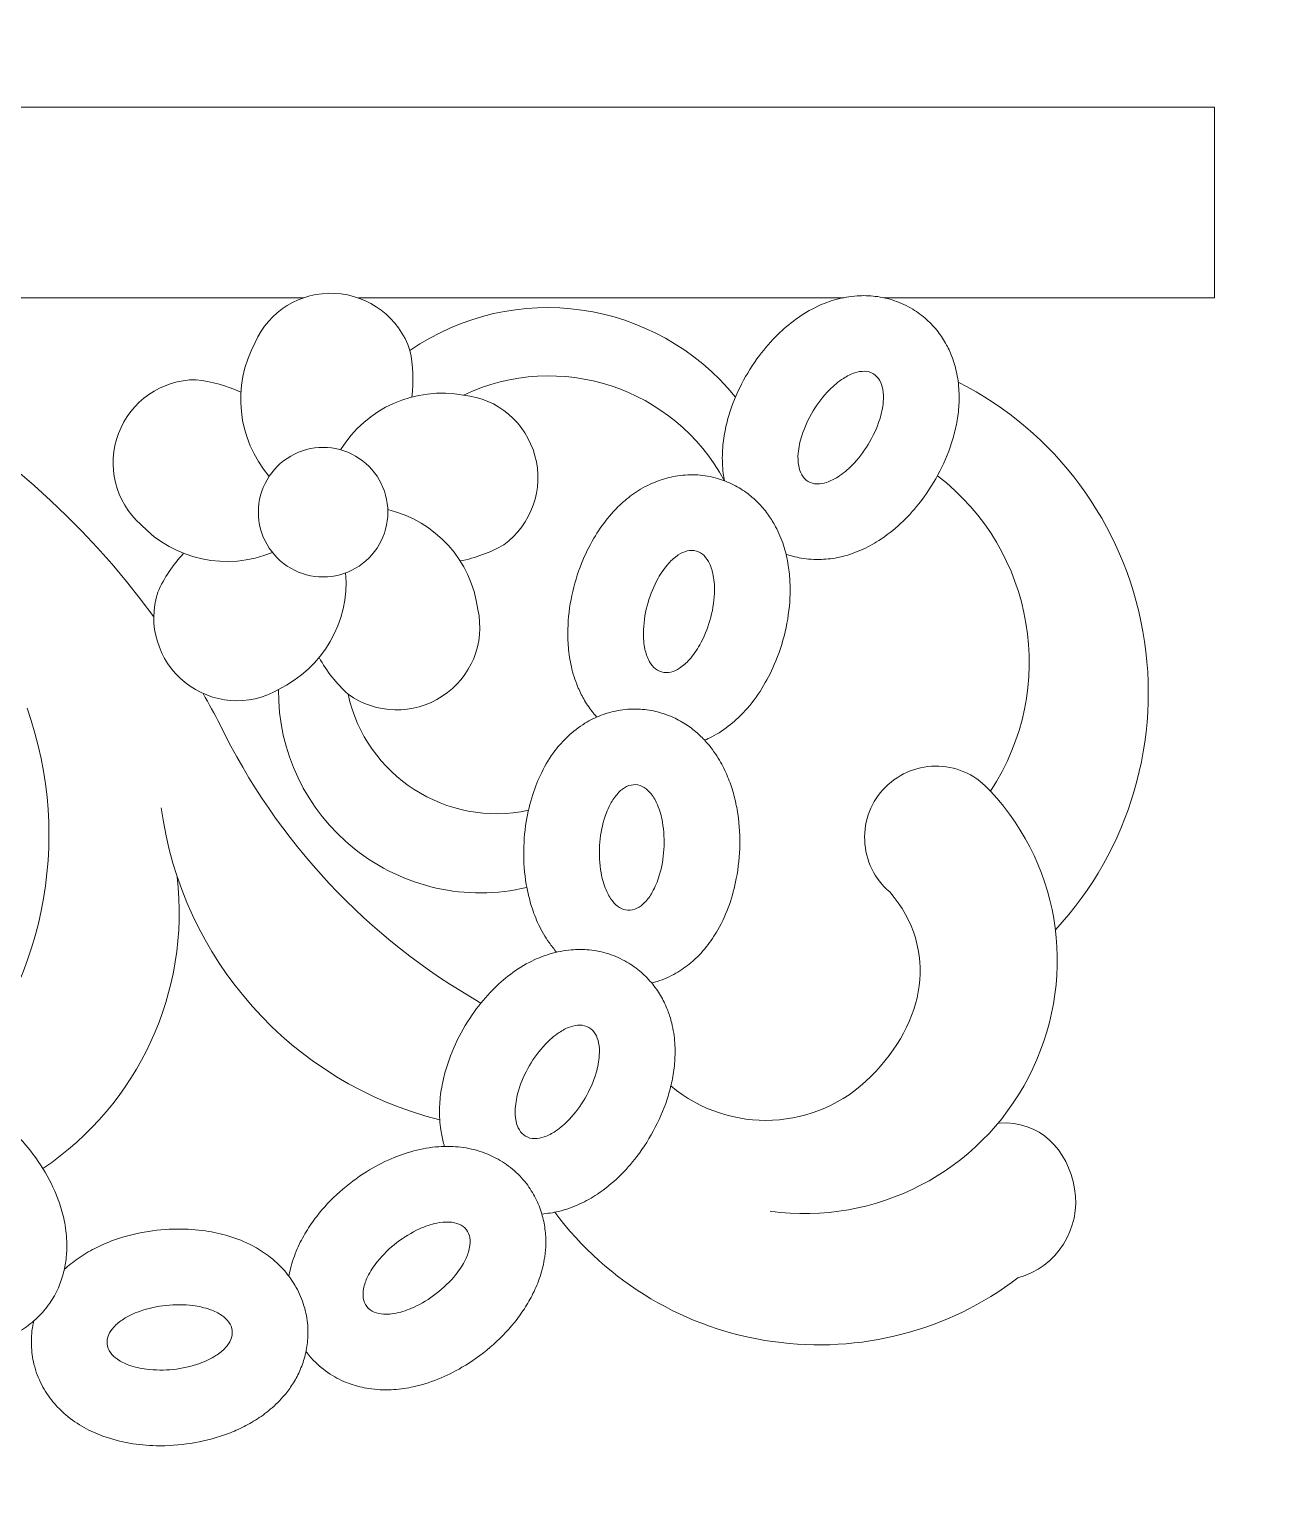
# Model space of a CAD drawing. Header units: millimetres. Extents: x 5151 to 5396, y 1629 to 1892.
# Drawn here: x 5331.88 to 5354.85, y 1837.13 to 1864.47 of the extents above; entities that cross this region are included whole.
import ezdxf

# ---------------------------------------------------------------- set-up
doc = ezdxf.new("R2010")
doc.units = ezdxf.units.MM
doc.header["$MEASUREMENT"] = 0
doc.layers.add('SITARA ALL', color=18, linetype='Continuous', true_color=0x000000)

msp = doc.modelspace()

# ---------------------------------------------------------------- linework, layer by layer
at = {"layer": 'SITARA ALL', "lineweight": 9}
for points, knots in [([(5151.918, 1891.909), (5151.918, 1891.909), (5395.918, 1891.909), (5395.918, 1891.909), (5395.918, 1891.909), (5395.918, 1769.909), (5395.918, 1769.909), (5395.918, 1769.909), (5151.918, 1769.909), (5151.918, 1769.909), (5151.918, 1769.909), (5151.918, 1891.909), (5151.918, 1891.909)], [0, 0, 0, 0, 0.25, 0.25, 0.25, 0.5, 0.5, 0.5, 0.75, 0.75, 0.75, 1, 1, 1, 1]), ([(5334.193, 1853.545), (5331.572, 1857.15), (5327.494, 1859.416), (5323.048, 1859.736), (5318.601, 1860.056), (5314.259, 1858.417), (5311.149, 1855.224)], [0, 0, 0, 0, 0.333333, 0.333333, 0.333333, 1, 1, 1, 1]), ([(5338.957, 1858.5), (5338.757, 1859.109), (5338.202, 1859.531), (5337.561, 1859.561), (5336.921, 1859.591), (5336.334, 1859.234), (5336.079, 1858.646)], [0, 0, 0, 0, 0.333333, 0.333333, 0.333333, 1, 1, 1, 1]), ([(5344.806, 1856.076), (5344.797, 1856.122), (5344.789, 1856.167), (5344.783, 1856.213), (5344.767, 1856.342), (5344.762, 1856.472), (5344.767, 1856.601), (5344.773, 1856.721), (5344.786, 1856.84), (5344.807, 1856.958), (5344.828, 1857.072), (5344.854, 1857.183), (5344.888, 1857.293), (5344.948, 1857.494), (5345.027, 1857.689), (5345.123, 1857.875), (5345.218, 1858.061), (5345.329, 1858.238), (5345.454, 1858.404), (5345.558, 1858.543), (5345.672, 1858.673), (5345.796, 1858.795), (5345.901, 1858.898), (5346.014, 1858.994), (5346.133, 1859.08), (5346.261, 1859.173), (5346.397, 1859.254), (5346.539, 1859.321), (5346.647, 1859.372), (5346.76, 1859.414), (5346.875, 1859.446), (5347.004, 1859.482), (5347.136, 1859.505), (5347.27, 1859.515), (5347.383, 1859.522), (5347.496, 1859.519), (5347.609, 1859.506), (5347.731, 1859.492), (5347.851, 1859.464), (5347.968, 1859.425), (5348.086, 1859.384), (5348.199, 1859.331), (5348.306, 1859.266)], [0, 0, 0, 0, 0.066667, 0.066667, 0.066667, 0.133333, 0.133333, 0.133333, 0.2, 0.2, 0.2, 0.266667, 0.266667, 0.266667, 0.333333, 0.333333, 0.333333, 0.4, 0.4, 0.4, 0.466667, 0.466667, 0.466667, 0.533333, 0.533333, 0.533333, 0.6, 0.6, 0.6, 0.666667, 0.666667, 0.666667, 0.733333, 0.733333, 0.733333, 0.8, 0.8, 0.8, 0.866667, 0.866667, 0.866667, 1, 1, 1, 1]), ([(5348.306, 1859.266), (5348.398, 1859.21), (5348.484, 1859.146), (5348.564, 1859.074), (5348.641, 1859.004), (5348.712, 1858.928), (5348.775, 1858.846), (5348.835, 1858.768), (5348.888, 1858.687), (5348.934, 1858.601), (5348.977, 1858.522), (5349.013, 1858.439), (5349.044, 1858.355), (5349.073, 1858.277), (5349.096, 1858.197), (5349.114, 1858.116), (5349.142, 1857.994), (5349.159, 1857.869), (5349.165, 1857.744), (5349.17, 1857.63), (5349.168, 1857.515), (5349.157, 1857.401), (5349.147, 1857.294), (5349.131, 1857.187), (5349.108, 1857.081), (5349.086, 1856.979), (5349.059, 1856.878), (5349.027, 1856.779), (5348.961, 1856.573), (5348.875, 1856.374), (5348.772, 1856.184), (5348.67, 1855.995), (5348.551, 1855.816), (5348.417, 1855.647), (5348.314, 1855.517), (5348.201, 1855.395), (5348.08, 1855.282), (5347.954, 1855.164), (5347.818, 1855.057), (5347.672, 1854.964), (5347.567, 1854.896), (5347.456, 1854.837), (5347.341, 1854.786), (5347.213, 1854.73), (5347.08, 1854.687), (5346.944, 1854.657), (5346.833, 1854.632), (5346.719, 1854.618), (5346.606, 1854.614), (5346.479, 1854.609), (5346.352, 1854.617), (5346.228, 1854.639), (5346.133, 1854.656), (5346.04, 1854.68), (5345.949, 1854.712)], [0, 0, 0, 0, 0.052632, 0.052632, 0.052632, 0.105263, 0.105263, 0.105263, 0.157895, 0.157895, 0.157895, 0.210526, 0.210526, 0.210526, 0.263158, 0.263158, 0.263158, 0.315789, 0.315789, 0.315789, 0.368421, 0.368421, 0.368421, 0.421053, 0.421053, 0.421053, 0.473684, 0.473684, 0.473684, 0.526316, 0.526316, 0.526316, 0.578947, 0.578947, 0.578947, 0.631579, 0.631579, 0.631579, 0.684211, 0.684211, 0.684211, 0.736842, 0.736842, 0.736842, 0.789474, 0.789474, 0.789474, 0.842105, 0.842105, 0.842105, 0.894737, 0.894737, 0.894737, 1, 1, 1, 1]), ([(5334.98, 1857.956), (5334.339, 1857.954), (5333.766, 1857.557), (5333.54, 1856.957), (5333.315, 1856.357), (5333.473, 1855.689), (5333.953, 1855.264)], [0, 0, 0, 0, 0.333333, 0.333333, 0.333333, 1, 1, 1, 1]), ([(5347.575, 1858.065), (5347.524, 1858.095), (5347.467, 1858.111), (5347.408, 1858.112), (5347.348, 1858.113), (5347.288, 1858.104), (5347.231, 1858.085), (5347.156, 1858.06), (5347.084, 1858.025), (5347.017, 1857.981), (5346.922, 1857.919), (5346.835, 1857.847), (5346.756, 1857.766), (5346.641, 1857.648), (5346.54, 1857.518), (5346.455, 1857.377), (5346.366, 1857.231), (5346.294, 1857.075), (5346.242, 1856.912), (5346.208, 1856.807), (5346.185, 1856.698), (5346.175, 1856.587), (5346.168, 1856.509), (5346.171, 1856.43), (5346.185, 1856.353), (5346.195, 1856.294), (5346.215, 1856.237), (5346.244, 1856.185), (5346.272, 1856.137), (5346.311, 1856.096), (5346.358, 1856.066), (5346.409, 1856.036), (5346.466, 1856.02), (5346.525, 1856.019), (5346.585, 1856.018), (5346.645, 1856.027), (5346.702, 1856.046), (5346.777, 1856.072), (5346.849, 1856.106), (5346.916, 1856.15), (5347.011, 1856.212), (5347.098, 1856.284), (5347.177, 1856.365), (5347.292, 1856.483), (5347.393, 1856.613), (5347.478, 1856.754), (5347.567, 1856.9), (5347.639, 1857.056), (5347.691, 1857.219), (5347.725, 1857.324), (5347.748, 1857.433), (5347.758, 1857.544), (5347.765, 1857.622), (5347.762, 1857.701), (5347.748, 1857.778), (5347.738, 1857.837), (5347.718, 1857.894), (5347.689, 1857.946), (5347.661, 1857.994), (5347.622, 1858.035), (5347.575, 1858.065)], [0, 0, 0, 0, 0.05, 0.05, 0.05, 0.1, 0.1, 0.1, 0.15, 0.15, 0.15, 0.2, 0.2, 0.2, 0.25, 0.25, 0.25, 0.3, 0.3, 0.3, 0.35, 0.35, 0.35, 0.4, 0.4, 0.4, 0.45, 0.45, 0.45, 0.5, 0.5, 0.5, 0.55, 0.55, 0.55, 0.6, 0.6, 0.6, 0.65, 0.65, 0.65, 0.7, 0.7, 0.7, 0.75, 0.75, 0.75, 0.8, 0.8, 0.8, 0.85, 0.85, 0.85, 0.9, 0.9, 0.9, 0.95, 0.95, 0.95, 1, 1, 1, 1]), ([(5340.703, 1854.887), (5341.221, 1855.265), (5341.45, 1855.924), (5341.281, 1856.542), (5341.111, 1857.16), (5340.59, 1857.607), (5339.952, 1857.668)], [0, 0, 0, 0, 0.333333, 0.333333, 0.333333, 1, 1, 1, 1]), ([(5350.957, 1847.726), (5352.339, 1849.219), (5352.941, 1851.273), (5352.584, 1853.276), (5352.226, 1855.278), (5350.963, 1856.991), (5349.15, 1857.913)], [0, 0, 0, 0, 0.333333, 0.333333, 0.333333, 1, 1, 1, 1]), ([(5338.547, 1855.492), (5338.547, 1855.922), (5338.318, 1856.32), (5337.945, 1856.535), (5337.573, 1856.75), (5337.114, 1856.75), (5336.741, 1856.535), (5336.368, 1856.32), (5336.139, 1855.922), (5336.139, 1855.492), (5336.139, 1855.062), (5336.368, 1854.664), (5336.741, 1854.449), (5337.114, 1854.234), (5337.573, 1854.234), (5337.945, 1854.449), (5338.318, 1854.664), (5338.547, 1855.062), (5338.547, 1855.492)], [0, 0, 0, 0, 0.166667, 0.166667, 0.166667, 0.333333, 0.333333, 0.333333, 0.5, 0.5, 0.5, 0.666667, 0.666667, 0.666667, 0.833333, 0.833333, 0.833333, 1, 1, 1, 1]), ([(5342.43, 1851.683), (5342.4, 1851.717), (5342.37, 1851.752), (5342.342, 1851.788), (5342.285, 1851.861), (5342.234, 1851.939), (5342.188, 1852.02), (5342.146, 1852.095), (5342.108, 1852.172), (5342.075, 1852.251), (5342.026, 1852.371), (5341.987, 1852.494), (5341.958, 1852.621), (5341.932, 1852.738), (5341.913, 1852.857), (5341.903, 1852.976), (5341.893, 1853.091), (5341.89, 1853.206), (5341.893, 1853.32), (5341.899, 1853.53), (5341.924, 1853.739), (5341.968, 1853.944), (5342.011, 1854.148), (5342.071, 1854.347), (5342.148, 1854.541), (5342.212, 1854.702), (5342.288, 1854.858), (5342.376, 1855.007), (5342.45, 1855.135), (5342.534, 1855.256), (5342.627, 1855.371), (5342.725, 1855.494), (5342.836, 1855.608), (5342.956, 1855.71), (5343.047, 1855.787), (5343.144, 1855.857), (5343.246, 1855.918), (5343.361, 1855.987), (5343.483, 1856.044), (5343.61, 1856.088), (5343.717, 1856.125), (5343.827, 1856.152), (5343.939, 1856.169), (5344.061, 1856.187), (5344.184, 1856.192), (5344.307, 1856.184), (5344.431, 1856.176), (5344.555, 1856.155), (5344.674, 1856.12)], [0, 0, 0, 0, 0.058824, 0.058824, 0.058824, 0.117647, 0.117647, 0.117647, 0.176471, 0.176471, 0.176471, 0.235294, 0.235294, 0.235294, 0.294118, 0.294118, 0.294118, 0.352941, 0.352941, 0.352941, 0.411765, 0.411765, 0.411765, 0.470588, 0.470588, 0.470588, 0.529412, 0.529412, 0.529412, 0.588235, 0.588235, 0.588235, 0.647059, 0.647059, 0.647059, 0.705882, 0.705882, 0.705882, 0.764706, 0.764706, 0.764706, 0.823529, 0.823529, 0.823529, 0.882353, 0.882353, 0.882353, 1, 1, 1, 1]), ([(5344.674, 1856.12), (5344.778, 1856.09), (5344.878, 1856.051), (5344.974, 1856.002), (5345.067, 1855.955), (5345.155, 1855.9), (5345.238, 1855.837), (5345.315, 1855.778), (5345.388, 1855.713), (5345.455, 1855.642), (5345.517, 1855.577), (5345.574, 1855.508), (5345.626, 1855.434), (5345.674, 1855.366), (5345.717, 1855.295), (5345.756, 1855.222), (5345.815, 1855.111), (5345.864, 1854.996), (5345.902, 1854.876), (5345.938, 1854.767), (5345.965, 1854.656), (5345.985, 1854.543), (5346.003, 1854.437), (5346.015, 1854.329), (5346.021, 1854.221), (5346.027, 1854.117), (5346.027, 1854.013), (5346.023, 1853.908), (5346.012, 1853.693), (5345.982, 1853.478), (5345.932, 1853.268), (5345.883, 1853.059), (5345.816, 1852.854), (5345.731, 1852.657), (5345.665, 1852.504), (5345.588, 1852.357), (5345.501, 1852.215), (5345.41, 1852.068), (5345.306, 1851.93), (5345.191, 1851.802), (5345.106, 1851.709), (5345.015, 1851.623), (5344.917, 1851.544), (5344.809, 1851.456), (5344.692, 1851.379), (5344.568, 1851.315), (5344.525, 1851.292), (5344.481, 1851.271), (5344.436, 1851.252)], [0, 0, 0, 0, 0.058824, 0.058824, 0.058824, 0.117647, 0.117647, 0.117647, 0.176471, 0.176471, 0.176471, 0.235294, 0.235294, 0.235294, 0.294118, 0.294118, 0.294118, 0.352941, 0.352941, 0.352941, 0.411765, 0.411765, 0.411765, 0.470588, 0.470588, 0.470588, 0.529412, 0.529412, 0.529412, 0.588235, 0.588235, 0.588235, 0.647059, 0.647059, 0.647059, 0.705882, 0.705882, 0.705882, 0.764706, 0.764706, 0.764706, 0.823529, 0.823529, 0.823529, 0.882353, 0.882353, 0.882353, 1, 1, 1, 1]), ([(5344.284, 1854.769), (5344.227, 1854.785), (5344.168, 1854.785), (5344.111, 1854.771), (5344.053, 1854.756), (5343.997, 1854.732), (5343.947, 1854.698), (5343.881, 1854.654), (5343.82, 1854.602), (5343.768, 1854.542), (5343.692, 1854.458), (5343.627, 1854.365), (5343.572, 1854.266), (5343.492, 1854.122), (5343.429, 1853.97), (5343.384, 1853.812), (5343.336, 1853.648), (5343.307, 1853.478), (5343.299, 1853.307), (5343.294, 1853.197), (5343.301, 1853.086), (5343.321, 1852.976), (5343.334, 1852.899), (5343.358, 1852.824), (5343.391, 1852.752), (5343.416, 1852.698), (5343.45, 1852.649), (5343.492, 1852.607), (5343.532, 1852.567), (5343.58, 1852.538), (5343.634, 1852.521), (5343.69, 1852.506), (5343.75, 1852.505), (5343.807, 1852.52), (5343.865, 1852.534), (5343.92, 1852.559), (5343.97, 1852.592), (5344.037, 1852.636), (5344.097, 1852.689), (5344.15, 1852.748), (5344.225, 1852.833), (5344.291, 1852.925), (5344.345, 1853.024), (5344.425, 1853.168), (5344.489, 1853.321), (5344.534, 1853.479), (5344.582, 1853.643), (5344.61, 1853.812), (5344.618, 1853.983), (5344.623, 1854.094), (5344.616, 1854.205), (5344.597, 1854.314), (5344.583, 1854.392), (5344.56, 1854.467), (5344.526, 1854.538), (5344.501, 1854.592), (5344.467, 1854.642), (5344.425, 1854.684), (5344.386, 1854.724), (5344.337, 1854.753), (5344.284, 1854.769)], [0, 0, 0, 0, 0.05, 0.05, 0.05, 0.1, 0.1, 0.1, 0.15, 0.15, 0.15, 0.2, 0.2, 0.2, 0.25, 0.25, 0.25, 0.3, 0.3, 0.3, 0.35, 0.35, 0.35, 0.4, 0.4, 0.4, 0.45, 0.45, 0.45, 0.5, 0.5, 0.5, 0.55, 0.55, 0.55, 0.6, 0.6, 0.6, 0.65, 0.65, 0.65, 0.7, 0.7, 0.7, 0.75, 0.75, 0.75, 0.8, 0.8, 0.8, 0.85, 0.85, 0.85, 0.9, 0.9, 0.9, 0.95, 0.95, 0.95, 1, 1, 1, 1]), ([(5334.269, 1854.006), (5334.073, 1853.396), (5334.274, 1852.728), (5334.775, 1852.328), (5335.275, 1851.928), (5335.96, 1851.872), (5336.512, 1852.197)], [0, 0, 0, 0, 0.333333, 0.333333, 0.333333, 1, 1, 1, 1]), ([(5337.806, 1852.109), (5338.326, 1851.734), (5339.023, 1851.719), (5339.558, 1852.071), (5340.094, 1852.424), (5340.359, 1853.057), (5340.22, 1853.683)], [0, 0, 0, 0, 0.333333, 0.333333, 0.333333, 1, 1, 1, 1]), ([(5336.512, 1852.197), (5336.503, 1851.043), (5337.025, 1849.949), (5337.928, 1849.23), (5338.832, 1848.512), (5340.008, 1848.247), (5341.13, 1848.516)], [0, 0, 0, 0, 0.333333, 0.333333, 0.333333, 1, 1, 1, 1]), ([(5341.684, 1847.311), (5341.635, 1847.368), (5341.588, 1847.427), (5341.545, 1847.488), (5341.471, 1847.595), (5341.406, 1847.707), (5341.35, 1847.824), (5341.299, 1847.933), (5341.255, 1848.045), (5341.219, 1848.159), (5341.185, 1848.269), (5341.157, 1848.38), (5341.135, 1848.493), (5341.095, 1848.699), (5341.074, 1848.908), (5341.073, 1849.118), (5341.071, 1849.326), (5341.086, 1849.534), (5341.12, 1849.74), (5341.147, 1849.911), (5341.188, 1850.079), (5341.241, 1850.244), (5341.286, 1850.385), (5341.341, 1850.522), (5341.407, 1850.654), (5341.476, 1850.796), (5341.559, 1850.93), (5341.654, 1851.056), (5341.726, 1851.151), (5341.806, 1851.24), (5341.893, 1851.323), (5341.99, 1851.415), (5342.097, 1851.497), (5342.211, 1851.567), (5342.308, 1851.627), (5342.409, 1851.677), (5342.515, 1851.717), (5342.63, 1851.761), (5342.749, 1851.793), (5342.871, 1851.812), (5342.994, 1851.831), (5343.119, 1851.837), (5343.243, 1851.829)], [0, 0, 0, 0, 0.066667, 0.066667, 0.066667, 0.133333, 0.133333, 0.133333, 0.2, 0.2, 0.2, 0.266667, 0.266667, 0.266667, 0.333333, 0.333333, 0.333333, 0.4, 0.4, 0.4, 0.466667, 0.466667, 0.466667, 0.533333, 0.533333, 0.533333, 0.6, 0.6, 0.6, 0.666667, 0.666667, 0.666667, 0.733333, 0.733333, 0.733333, 0.8, 0.8, 0.8, 0.866667, 0.866667, 0.866667, 1, 1, 1, 1]), ([(5343.243, 1851.829), (5343.351, 1851.822), (5343.457, 1851.806), (5343.562, 1851.779), (5343.662, 1851.753), (5343.76, 1851.718), (5343.855, 1851.675), (5343.943, 1851.634), (5344.028, 1851.587), (5344.109, 1851.532), (5344.184, 1851.482), (5344.254, 1851.426), (5344.321, 1851.366), (5344.382, 1851.31), (5344.44, 1851.25), (5344.494, 1851.187), (5344.576, 1851.092), (5344.648, 1850.989), (5344.712, 1850.881), (5344.77, 1850.782), (5344.821, 1850.68), (5344.864, 1850.574), (5344.905, 1850.474), (5344.941, 1850.372), (5344.97, 1850.268), (5344.998, 1850.167), (5345.021, 1850.065), (5345.039, 1849.962), (5345.076, 1849.75), (5345.093, 1849.534), (5345.09, 1849.318), (5345.087, 1849.103), (5345.065, 1848.889), (5345.025, 1848.678), (5344.994, 1848.514), (5344.951, 1848.353), (5344.896, 1848.197), (5344.84, 1848.034), (5344.769, 1847.876), (5344.683, 1847.726), (5344.621, 1847.617), (5344.551, 1847.513), (5344.472, 1847.414), (5344.386, 1847.305), (5344.288, 1847.205), (5344.181, 1847.115), (5344.094, 1847.042), (5344.001, 1846.976), (5343.902, 1846.92), (5343.792, 1846.857), (5343.676, 1846.805), (5343.555, 1846.767), (5343.521, 1846.756), (5343.487, 1846.746), (5343.452, 1846.737)], [0, 0, 0, 0, 0.052632, 0.052632, 0.052632, 0.105263, 0.105263, 0.105263, 0.157895, 0.157895, 0.157895, 0.210526, 0.210526, 0.210526, 0.263158, 0.263158, 0.263158, 0.315789, 0.315789, 0.315789, 0.368421, 0.368421, 0.368421, 0.421053, 0.421053, 0.421053, 0.473684, 0.473684, 0.473684, 0.526316, 0.526316, 0.526316, 0.578947, 0.578947, 0.578947, 0.631579, 0.631579, 0.631579, 0.684211, 0.684211, 0.684211, 0.736842, 0.736842, 0.736842, 0.789474, 0.789474, 0.789474, 0.842105, 0.842105, 0.842105, 0.894737, 0.894737, 0.894737, 1, 1, 1, 1]), ([(5349.75, 1850.303), (5349.509, 1850.586), (5349.162, 1850.755), (5348.791, 1850.77), (5348.42, 1850.784), (5348.062, 1850.645), (5347.799, 1850.382), (5347.537, 1850.12), (5347.397, 1849.76), (5347.412, 1849.389), (5347.426, 1849.019), (5347.594, 1848.672), (5347.877, 1848.432)], [0, 0, 0, 0, 0.2, 0.2, 0.2, 0.4, 0.4, 0.4, 0.6, 0.6, 0.6, 1, 1, 1, 1]), ([(5343.155, 1850.426), (5343.096, 1850.429), (5343.038, 1850.416), (5342.986, 1850.39), (5342.932, 1850.363), (5342.883, 1850.327), (5342.841, 1850.283), (5342.786, 1850.226), (5342.739, 1850.162), (5342.7, 1850.092), (5342.645, 1849.994), (5342.601, 1849.889), (5342.569, 1849.781), (5342.522, 1849.623), (5342.493, 1849.46), (5342.484, 1849.296), (5342.472, 1849.125), (5342.481, 1848.954), (5342.511, 1848.785), (5342.53, 1848.676), (5342.561, 1848.569), (5342.603, 1848.467), (5342.633, 1848.394), (5342.673, 1848.326), (5342.721, 1848.263), (5342.757, 1848.216), (5342.801, 1848.175), (5342.851, 1848.143), (5342.898, 1848.113), (5342.952, 1848.095), (5343.008, 1848.091), (5343.066, 1848.088), (5343.124, 1848.1), (5343.177, 1848.126), (5343.231, 1848.153), (5343.279, 1848.189), (5343.321, 1848.233), (5343.376, 1848.29), (5343.424, 1848.354), (5343.462, 1848.424), (5343.517, 1848.523), (5343.561, 1848.627), (5343.593, 1848.736), (5343.64, 1848.894), (5343.669, 1849.056), (5343.679, 1849.22), (5343.69, 1849.391), (5343.681, 1849.562), (5343.652, 1849.731), (5343.633, 1849.84), (5343.602, 1849.947), (5343.559, 1850.049), (5343.529, 1850.122), (5343.49, 1850.19), (5343.442, 1850.253), (5343.406, 1850.3), (5343.362, 1850.341), (5343.311, 1850.373), (5343.264, 1850.404), (5343.211, 1850.422), (5343.155, 1850.426)], [0, 0, 0, 0, 0.05, 0.05, 0.05, 0.1, 0.1, 0.1, 0.15, 0.15, 0.15, 0.2, 0.2, 0.2, 0.25, 0.25, 0.25, 0.3, 0.3, 0.3, 0.35, 0.35, 0.35, 0.4, 0.4, 0.4, 0.45, 0.45, 0.45, 0.5, 0.5, 0.5, 0.55, 0.55, 0.55, 0.6, 0.6, 0.6, 0.65, 0.65, 0.65, 0.7, 0.7, 0.7, 0.75, 0.75, 0.75, 0.8, 0.8, 0.8, 0.85, 0.85, 0.85, 0.9, 0.9, 0.9, 0.95, 0.95, 0.95, 1, 1, 1, 1]), ([(5345.657, 1842.494), (5347.623, 1842.224), (5349.545, 1843.22), (5350.457, 1844.982), (5351.369, 1846.744), (5351.105, 1848.855), (5349.75, 1850.303)], [0, 0, 0, 0, 0.333333, 0.333333, 0.333333, 1, 1, 1, 1]), ([(5343.809, 1844.824), (5344.904, 1843.907), (5346.519, 1843.982), (5347.525, 1844.996), (5348.531, 1846.01), (5348.803, 1847.344), (5347.877, 1848.432)], [0, 0, 0, 0, 0.333333, 0.333333, 0.333333, 1, 1, 1, 1]), ([(5339.6, 1843.699), (5339.594, 1843.717), (5339.589, 1843.735), (5339.584, 1843.754), (5339.561, 1843.836), (5339.543, 1843.92), (5339.531, 1844.005), (5339.512, 1844.133), (5339.504, 1844.263), (5339.507, 1844.392), (5339.51, 1844.512), (5339.521, 1844.632), (5339.54, 1844.75), (5339.558, 1844.864), (5339.583, 1844.976), (5339.614, 1845.087), (5339.67, 1845.289), (5339.745, 1845.485), (5339.838, 1845.673), (5339.929, 1845.86), (5340.036, 1846.039), (5340.158, 1846.208), (5340.259, 1846.349), (5340.371, 1846.481), (5340.492, 1846.605), (5340.595, 1846.711), (5340.706, 1846.809), (5340.824, 1846.898), (5340.95, 1846.993), (5341.084, 1847.076), (5341.225, 1847.146), (5341.333, 1847.199), (5341.444, 1847.243), (5341.558, 1847.277), (5341.687, 1847.316), (5341.819, 1847.342), (5341.953, 1847.354), (5342.065, 1847.364), (5342.178, 1847.363), (5342.291, 1847.352), (5342.413, 1847.34), (5342.534, 1847.315), (5342.652, 1847.277), (5342.77, 1847.239), (5342.885, 1847.189), (5342.992, 1847.126)], [0, 0, 0, 0, 0.0625, 0.0625, 0.0625, 0.125, 0.125, 0.125, 0.1875, 0.1875, 0.1875, 0.25, 0.25, 0.25, 0.3125, 0.3125, 0.3125, 0.375, 0.375, 0.375, 0.4375, 0.4375, 0.4375, 0.5, 0.5, 0.5, 0.5625, 0.5625, 0.5625, 0.625, 0.625, 0.625, 0.6875, 0.6875, 0.6875, 0.75, 0.75, 0.75, 0.8125, 0.8125, 0.8125, 0.875, 0.875, 0.875, 1, 1, 1, 1]), ([(5342.992, 1847.126), (5343.086, 1847.072), (5343.173, 1847.009), (5343.255, 1846.938), (5343.333, 1846.87), (5343.405, 1846.795), (5343.47, 1846.714), (5343.531, 1846.638), (5343.586, 1846.558), (5343.634, 1846.473), (5343.678, 1846.394), (5343.716, 1846.313), (5343.749, 1846.229), (5343.779, 1846.152), (5343.804, 1846.072), (5343.824, 1845.992), (5343.854, 1845.87), (5343.873, 1845.746), (5343.881, 1845.621), (5343.889, 1845.506), (5343.889, 1845.392), (5343.88, 1845.278), (5343.872, 1845.17), (5343.858, 1845.063), (5343.837, 1844.957), (5343.818, 1844.854), (5343.793, 1844.753), (5343.762, 1844.653), (5343.7, 1844.446), (5343.619, 1844.245), (5343.519, 1844.054), (5343.421, 1843.863), (5343.305, 1843.681), (5343.175, 1843.51), (5343.074, 1843.378), (5342.964, 1843.253), (5342.844, 1843.137), (5342.721, 1843.017), (5342.587, 1842.908), (5342.443, 1842.812), (5342.339, 1842.742), (5342.229, 1842.681), (5342.115, 1842.628), (5341.989, 1842.569), (5341.857, 1842.523), (5341.721, 1842.491), (5341.619, 1842.466), (5341.514, 1842.45), (5341.409, 1842.442)], [0, 0, 0, 0, 0.058824, 0.058824, 0.058824, 0.117647, 0.117647, 0.117647, 0.176471, 0.176471, 0.176471, 0.235294, 0.235294, 0.235294, 0.294118, 0.294118, 0.294118, 0.352941, 0.352941, 0.352941, 0.411765, 0.411765, 0.411765, 0.470588, 0.470588, 0.470588, 0.529412, 0.529412, 0.529412, 0.588235, 0.588235, 0.588235, 0.647059, 0.647059, 0.647059, 0.705882, 0.705882, 0.705882, 0.764706, 0.764706, 0.764706, 0.823529, 0.823529, 0.823529, 0.882353, 0.882353, 0.882353, 1, 1, 1, 1]), ([(5342.285, 1845.91), (5342.234, 1845.939), (5342.176, 1845.954), (5342.118, 1845.954), (5342.058, 1845.954), (5341.998, 1845.944), (5341.941, 1845.923), (5341.866, 1845.897), (5341.795, 1845.861), (5341.729, 1845.816), (5341.636, 1845.752), (5341.55, 1845.678), (5341.473, 1845.596), (5341.36, 1845.476), (5341.261, 1845.343), (5341.179, 1845.201), (5341.093, 1845.053), (5341.024, 1844.896), (5340.975, 1844.732), (5340.943, 1844.626), (5340.923, 1844.516), (5340.915, 1844.406), (5340.909, 1844.327), (5340.914, 1844.248), (5340.929, 1844.171), (5340.94, 1844.113), (5340.961, 1844.057), (5340.991, 1844.005), (5341.02, 1843.957), (5341.06, 1843.917), (5341.108, 1843.888), (5341.159, 1843.859), (5341.217, 1843.844), (5341.275, 1843.844), (5341.335, 1843.845), (5341.395, 1843.855), (5341.452, 1843.875), (5341.527, 1843.902), (5341.598, 1843.938), (5341.664, 1843.983), (5341.757, 1844.047), (5341.843, 1844.12), (5341.921, 1844.203), (5342.033, 1844.323), (5342.132, 1844.456), (5342.214, 1844.598), (5342.301, 1844.746), (5342.369, 1844.903), (5342.418, 1845.067), (5342.45, 1845.173), (5342.47, 1845.282), (5342.478, 1845.393), (5342.484, 1845.471), (5342.479, 1845.55), (5342.464, 1845.627), (5342.453, 1845.686), (5342.432, 1845.742), (5342.402, 1845.793), (5342.373, 1845.842), (5342.333, 1845.882), (5342.285, 1845.91)], [0, 0, 0, 0, 0.05, 0.05, 0.05, 0.1, 0.1, 0.1, 0.15, 0.15, 0.15, 0.2, 0.2, 0.2, 0.25, 0.25, 0.25, 0.3, 0.3, 0.3, 0.35, 0.35, 0.35, 0.4, 0.4, 0.4, 0.45, 0.45, 0.45, 0.5, 0.5, 0.5, 0.55, 0.55, 0.55, 0.6, 0.6, 0.6, 0.65, 0.65, 0.65, 0.7, 0.7, 0.7, 0.75, 0.75, 0.75, 0.8, 0.8, 0.8, 0.85, 0.85, 0.85, 0.9, 0.9, 0.9, 0.95, 0.95, 0.95, 1, 1, 1, 1]), ([(5328.595, 1844.35), (5328.533, 1844.294), (5328.476, 1844.234), (5328.423, 1844.17), (5328.357, 1844.09), (5328.298, 1844.004), (5328.247, 1843.913), (5328.199, 1843.828), (5328.159, 1843.74), (5328.125, 1843.648), (5328.095, 1843.564), (5328.07, 1843.477), (5328.052, 1843.389), (5328.035, 1843.308), (5328.024, 1843.225), (5328.017, 1843.143), (5328.008, 1843.018), (5328.009, 1842.892), (5328.021, 1842.767), (5328.033, 1842.653), (5328.052, 1842.54), (5328.079, 1842.429), (5328.105, 1842.324), (5328.136, 1842.221), (5328.174, 1842.119), (5328.21, 1842.022), (5328.252, 1841.926), (5328.298, 1841.832), (5328.394, 1841.638), (5328.507, 1841.454), (5328.637, 1841.281), (5328.765, 1841.109), (5328.909, 1840.948), (5329.066, 1840.801), (5329.187, 1840.687), (5329.316, 1840.583), (5329.453, 1840.488), (5329.594, 1840.39), (5329.745, 1840.305), (5329.902, 1840.233), (5330.017, 1840.182), (5330.135, 1840.139), (5330.256, 1840.106), (5330.391, 1840.069), (5330.528, 1840.045), (5330.668, 1840.035), (5330.781, 1840.027), (5330.895, 1840.029), (5331.008, 1840.042), (5331.134, 1840.055), (5331.258, 1840.082), (5331.379, 1840.122), (5331.51, 1840.165), (5331.635, 1840.224), (5331.752, 1840.297), (5331.853, 1840.36), (5331.946, 1840.433), (5332.032, 1840.515), (5332.116, 1840.596), (5332.192, 1840.685), (5332.259, 1840.781), (5332.321, 1840.872), (5332.375, 1840.969), (5332.42, 1841.07), (5332.461, 1841.163), (5332.494, 1841.26), (5332.519, 1841.358), (5332.542, 1841.448), (5332.558, 1841.54), (5332.568, 1841.633), (5332.577, 1841.718), (5332.58, 1841.804), (5332.579, 1841.889), (5332.576, 1842.019), (5332.563, 1842.148), (5332.538, 1842.275), (5332.516, 1842.393), (5332.485, 1842.509), (5332.447, 1842.623), (5332.41, 1842.732), (5332.368, 1842.839), (5332.319, 1842.943), (5332.23, 1843.133), (5332.123, 1843.314), (5332.001, 1843.484), (5331.88, 1843.654), (5331.745, 1843.813), (5331.597, 1843.959), (5331.474, 1844.081), (5331.342, 1844.194), (5331.202, 1844.296), (5331.083, 1844.383), (5330.957, 1844.461), (5330.827, 1844.53), (5330.687, 1844.603), (5330.541, 1844.663), (5330.39, 1844.709), (5330.39, 1844.709), (5330.366, 1844.716), (5330.366, 1844.716)], [0, 0, 0, 0, 0.029412, 0.029412, 0.029412, 0.058824, 0.058824, 0.058824, 0.088235, 0.088235, 0.088235, 0.117647, 0.117647, 0.117647, 0.147059, 0.147059, 0.147059, 0.176471, 0.176471, 0.176471, 0.205882, 0.205882, 0.205882, 0.235294, 0.235294, 0.235294, 0.264706, 0.264706, 0.264706, 0.294118, 0.294118, 0.294118, 0.323529, 0.323529, 0.323529, 0.352941, 0.352941, 0.352941, 0.382353, 0.382353, 0.382353, 0.411765, 0.411765, 0.411765, 0.441176, 0.441176, 0.441176, 0.470588, 0.470588, 0.470588, 0.5, 0.5, 0.5, 0.529412, 0.529412, 0.529412, 0.558824, 0.558824, 0.558824, 0.588235, 0.588235, 0.588235, 0.617647, 0.617647, 0.617647, 0.647059, 0.647059, 0.647059, 0.676471, 0.676471, 0.676471, 0.705882, 0.705882, 0.705882, 0.735294, 0.735294, 0.735294, 0.764706, 0.764706, 0.764706, 0.794118, 0.794118, 0.794118, 0.823529, 0.823529, 0.823529, 0.852941, 0.852941, 0.852941, 0.882353, 0.882353, 0.882353, 0.911765, 0.911765, 0.911765, 0.941176, 0.941176, 0.941176, 1, 1, 1, 1]), ([(5350.261, 1841.253), (5350.985, 1841.455), (5351.439, 1842.17), (5351.315, 1842.91), (5351.19, 1843.651), (5350.663, 1844.18), (5349.914, 1844.133)], [0, 0, 0, 0, 0.333333, 0.333333, 0.333333, 1, 1, 1, 1]), ([(5336.707, 1841.284), (5336.716, 1841.332), (5336.725, 1841.379), (5336.737, 1841.426), (5336.768, 1841.551), (5336.81, 1841.674), (5336.862, 1841.793), (5336.909, 1841.903), (5336.965, 1842.01), (5337.027, 1842.112), (5337.087, 1842.211), (5337.152, 1842.305), (5337.223, 1842.396), (5337.351, 1842.562), (5337.495, 1842.715), (5337.652, 1842.854), (5337.807, 1842.993), (5337.974, 1843.118), (5338.151, 1843.229), (5338.297, 1843.321), (5338.451, 1843.401), (5338.61, 1843.47), (5338.745, 1843.529), (5338.885, 1843.577), (5339.028, 1843.615), (5339.18, 1843.656), (5339.336, 1843.682), (5339.493, 1843.694), (5339.612, 1843.702), (5339.732, 1843.701), (5339.851, 1843.69), (5339.984, 1843.677), (5340.116, 1843.651), (5340.245, 1843.612), (5340.353, 1843.578), (5340.457, 1843.535), (5340.557, 1843.482), (5340.666, 1843.425), (5340.769, 1843.356), (5340.863, 1843.277), (5340.959, 1843.197), (5341.045, 1843.106), (5341.122, 1843.008)], [0, 0, 0, 0, 0.066667, 0.066667, 0.066667, 0.133333, 0.133333, 0.133333, 0.2, 0.2, 0.2, 0.266667, 0.266667, 0.266667, 0.333333, 0.333333, 0.333333, 0.4, 0.4, 0.4, 0.466667, 0.466667, 0.466667, 0.533333, 0.533333, 0.533333, 0.6, 0.6, 0.6, 0.666667, 0.666667, 0.666667, 0.733333, 0.733333, 0.733333, 0.8, 0.8, 0.8, 0.866667, 0.866667, 0.866667, 1, 1, 1, 1]), ([(5341.122, 1843.008), (5341.187, 1842.922), (5341.245, 1842.831), (5341.293, 1842.735), (5341.34, 1842.642), (5341.379, 1842.546), (5341.408, 1842.446), (5341.436, 1842.353), (5341.456, 1842.257), (5341.468, 1842.161), (5341.48, 1842.071), (5341.485, 1841.981), (5341.483, 1841.891), (5341.481, 1841.809), (5341.475, 1841.726), (5341.463, 1841.644), (5341.444, 1841.52), (5341.415, 1841.397), (5341.376, 1841.278), (5341.34, 1841.17), (5341.296, 1841.064), (5341.245, 1840.961), (5341.197, 1840.864), (5341.143, 1840.771), (5341.084, 1840.68), (5341.027, 1840.593), (5340.966, 1840.508), (5340.9, 1840.427), (5340.764, 1840.259), (5340.613, 1840.104), (5340.448, 1839.964), (5340.285, 1839.824), (5340.11, 1839.699), (5339.924, 1839.591), (5339.781, 1839.506), (5339.632, 1839.433), (5339.478, 1839.371), (5339.318, 1839.306), (5339.152, 1839.256), (5338.983, 1839.221), (5338.86, 1839.196), (5338.735, 1839.18), (5338.61, 1839.174), (5338.471, 1839.168), (5338.331, 1839.175), (5338.193, 1839.196), (5338.08, 1839.213), (5337.97, 1839.241), (5337.862, 1839.278), (5337.742, 1839.319), (5337.627, 1839.372), (5337.518, 1839.437), (5337.4, 1839.509), (5337.291, 1839.593), (5337.193, 1839.69), (5337.132, 1839.75), (5337.076, 1839.815), (5337.024, 1839.883)], [0, 0, 0, 0, 0.05, 0.05, 0.05, 0.1, 0.1, 0.1, 0.15, 0.15, 0.15, 0.2, 0.2, 0.2, 0.25, 0.25, 0.25, 0.3, 0.3, 0.3, 0.35, 0.35, 0.35, 0.4, 0.4, 0.4, 0.45, 0.45, 0.45, 0.5, 0.5, 0.5, 0.55, 0.55, 0.55, 0.6, 0.6, 0.6, 0.65, 0.65, 0.65, 0.7, 0.7, 0.7, 0.75, 0.75, 0.75, 0.8, 0.8, 0.8, 0.85, 0.85, 0.85, 0.9, 0.9, 0.9, 1, 1, 1, 1]), ([(5341.65, 1842.475), (5342.627, 1841.164), (5344.087, 1840.298), (5345.705, 1840.069), (5347.324, 1839.841), (5348.96, 1840.264), (5350.261, 1841.253)], [0, 0, 0, 0, 0.333333, 0.333333, 0.333333, 1, 1, 1, 1]), ([(5332.531, 1841.408), (5332.611, 1841.483), (5332.697, 1841.553), (5332.788, 1841.615), (5332.886, 1841.684), (5332.989, 1841.746), (5333.096, 1841.8), (5333.198, 1841.853), (5333.304, 1841.899), (5333.411, 1841.94), (5333.608, 1842.013), (5333.81, 1842.068), (5334.017, 1842.105), (5334.222, 1842.141), (5334.43, 1842.16), (5334.638, 1842.162), (5334.811, 1842.163), (5334.984, 1842.152), (5335.156, 1842.127), (5335.302, 1842.106), (5335.446, 1842.074), (5335.588, 1842.031), (5335.739, 1841.986), (5335.885, 1841.927), (5336.025, 1841.854), (5336.131, 1841.799), (5336.232, 1841.735), (5336.327, 1841.663), (5336.435, 1841.582), (5336.533, 1841.491), (5336.622, 1841.39), (5336.696, 1841.305), (5336.763, 1841.213), (5336.82, 1841.116), (5336.883, 1841.01), (5336.934, 1840.897), (5336.973, 1840.78), (5337.012, 1840.662), (5337.039, 1840.54), (5337.052, 1840.416)], [0, 0, 0, 0, 0.071429, 0.071429, 0.071429, 0.142857, 0.142857, 0.142857, 0.214286, 0.214286, 0.214286, 0.285714, 0.285714, 0.285714, 0.357143, 0.357143, 0.357143, 0.428571, 0.428571, 0.428571, 0.5, 0.5, 0.5, 0.571429, 0.571429, 0.571429, 0.642857, 0.642857, 0.642857, 0.714286, 0.714286, 0.714286, 0.785714, 0.785714, 0.785714, 0.857143, 0.857143, 0.857143, 1, 1, 1, 1]), ([(5340.007, 1842.15), (5339.971, 1842.196), (5339.923, 1842.231), (5339.869, 1842.253), (5339.813, 1842.276), (5339.754, 1842.289), (5339.694, 1842.292), (5339.614, 1842.295), (5339.535, 1842.289), (5339.457, 1842.272), (5339.346, 1842.248), (5339.239, 1842.213), (5339.136, 1842.165), (5338.987, 1842.097), (5338.845, 1842.011), (5338.715, 1841.91), (5338.579, 1841.806), (5338.456, 1841.686), (5338.349, 1841.553), (5338.279, 1841.467), (5338.219, 1841.373), (5338.17, 1841.274), (5338.135, 1841.203), (5338.11, 1841.129), (5338.095, 1841.052), (5338.083, 1840.993), (5338.081, 1840.933), (5338.09, 1840.874), (5338.098, 1840.819), (5338.12, 1840.767), (5338.154, 1840.722), (5338.19, 1840.676), (5338.238, 1840.64), (5338.292, 1840.618), (5338.348, 1840.596), (5338.407, 1840.583), (5338.467, 1840.58), (5338.547, 1840.576), (5338.626, 1840.583), (5338.704, 1840.6), (5338.815, 1840.623), (5338.922, 1840.659), (5339.025, 1840.706), (5339.174, 1840.775), (5339.316, 1840.86), (5339.446, 1840.961), (5339.582, 1841.065), (5339.704, 1841.185), (5339.812, 1841.318), (5339.882, 1841.404), (5339.942, 1841.498), (5339.991, 1841.597), (5340.025, 1841.668), (5340.051, 1841.743), (5340.066, 1841.82), (5340.078, 1841.878), (5340.08, 1841.938), (5340.071, 1841.997), (5340.063, 1842.052), (5340.041, 1842.105), (5340.007, 1842.15)], [0, 0, 0, 0, 0.05, 0.05, 0.05, 0.1, 0.1, 0.1, 0.15, 0.15, 0.15, 0.2, 0.2, 0.2, 0.25, 0.25, 0.25, 0.3, 0.3, 0.3, 0.35, 0.35, 0.35, 0.4, 0.4, 0.4, 0.45, 0.45, 0.45, 0.5, 0.5, 0.5, 0.55, 0.55, 0.55, 0.6, 0.6, 0.6, 0.65, 0.65, 0.65, 0.7, 0.7, 0.7, 0.75, 0.75, 0.75, 0.8, 0.8, 0.8, 0.85, 0.85, 0.85, 0.9, 0.9, 0.9, 0.95, 0.95, 0.95, 1, 1, 1, 1]), ([(5335.653, 1840.269), (5335.646, 1840.328), (5335.625, 1840.383), (5335.59, 1840.43), (5335.554, 1840.479), (5335.51, 1840.521), (5335.461, 1840.555), (5335.395, 1840.599), (5335.324, 1840.636), (5335.249, 1840.662), (5335.142, 1840.7), (5335.032, 1840.726), (5334.919, 1840.739), (5334.756, 1840.759), (5334.591, 1840.761), (5334.427, 1840.743), (5334.257, 1840.726), (5334.09, 1840.688), (5333.929, 1840.631), (5333.824, 1840.594), (5333.724, 1840.546), (5333.63, 1840.487), (5333.563, 1840.445), (5333.502, 1840.395), (5333.449, 1840.337), (5333.408, 1840.294), (5333.375, 1840.244), (5333.352, 1840.189), (5333.33, 1840.138), (5333.321, 1840.081), (5333.326, 1840.026), (5333.333, 1839.968), (5333.355, 1839.912), (5333.389, 1839.865), (5333.425, 1839.816), (5333.469, 1839.774), (5333.518, 1839.74), (5333.584, 1839.696), (5333.655, 1839.659), (5333.73, 1839.633), (5333.837, 1839.595), (5333.947, 1839.569), (5334.06, 1839.556), (5334.223, 1839.536), (5334.388, 1839.534), (5334.552, 1839.552), (5334.722, 1839.569), (5334.889, 1839.607), (5335.051, 1839.664), (5335.155, 1839.701), (5335.255, 1839.749), (5335.349, 1839.808), (5335.416, 1839.85), (5335.477, 1839.9), (5335.53, 1839.958), (5335.571, 1840.001), (5335.604, 1840.051), (5335.627, 1840.106), (5335.65, 1840.158), (5335.658, 1840.214), (5335.653, 1840.269)], [0, 0, 0, 0, 0.05, 0.05, 0.05, 0.1, 0.1, 0.1, 0.15, 0.15, 0.15, 0.2, 0.2, 0.2, 0.25, 0.25, 0.25, 0.3, 0.3, 0.3, 0.35, 0.35, 0.35, 0.4, 0.4, 0.4, 0.45, 0.45, 0.45, 0.5, 0.5, 0.5, 0.55, 0.55, 0.55, 0.6, 0.6, 0.6, 0.65, 0.65, 0.65, 0.7, 0.7, 0.7, 0.75, 0.75, 0.75, 0.8, 0.8, 0.8, 0.85, 0.85, 0.85, 0.9, 0.9, 0.9, 0.95, 0.95, 0.95, 1, 1, 1, 1]), ([(5337.052, 1840.416), (5337.063, 1840.309), (5337.064, 1840.201), (5337.055, 1840.094), (5337.046, 1839.99), (5337.028, 1839.888), (5337.001, 1839.787), (5336.976, 1839.693), (5336.943, 1839.601), (5336.903, 1839.513), (5336.866, 1839.431), (5336.823, 1839.352), (5336.774, 1839.276), (5336.729, 1839.206), (5336.68, 1839.139), (5336.627, 1839.076), (5336.546, 1838.979), (5336.458, 1838.89), (5336.361, 1838.81), (5336.274, 1838.736), (5336.181, 1838.669), (5336.084, 1838.608), (5335.992, 1838.551), (5335.897, 1838.5), (5335.8, 1838.453), (5335.705, 1838.409), (5335.608, 1838.369), (5335.51, 1838.334), (5335.306, 1838.263), (5335.096, 1838.21), (5334.883, 1838.177), (5334.67, 1838.144), (5334.456, 1838.129), (5334.241, 1838.134), (5334.075, 1838.137), (5333.909, 1838.153), (5333.745, 1838.181), (5333.575, 1838.21), (5333.408, 1838.254), (5333.246, 1838.313), (5333.128, 1838.356), (5333.013, 1838.408), (5332.903, 1838.469), (5332.781, 1838.536), (5332.666, 1838.616), (5332.56, 1838.706), (5332.473, 1838.78), (5332.393, 1838.861), (5332.32, 1838.949), (5332.24, 1839.047), (5332.17, 1839.153), (5332.112, 1839.265), (5332.048, 1839.388), (5332, 1839.517), (5331.967, 1839.651), (5331.939, 1839.766), (5331.923, 1839.884), (5331.919, 1840.003), (5331.915, 1840.12), (5331.923, 1840.236), (5331.943, 1840.352), (5331.949, 1840.385), (5331.956, 1840.419), (5331.964, 1840.452)], [0, 0, 0, 0, 0.045455, 0.045455, 0.045455, 0.090909, 0.090909, 0.090909, 0.136364, 0.136364, 0.136364, 0.181818, 0.181818, 0.181818, 0.227273, 0.227273, 0.227273, 0.272727, 0.272727, 0.272727, 0.318182, 0.318182, 0.318182, 0.363636, 0.363636, 0.363636, 0.409091, 0.409091, 0.409091, 0.454545, 0.454545, 0.454545, 0.5, 0.5, 0.5, 0.545455, 0.545455, 0.545455, 0.590909, 0.590909, 0.590909, 0.636364, 0.636364, 0.636364, 0.681818, 0.681818, 0.681818, 0.727273, 0.727273, 0.727273, 0.772727, 0.772727, 0.772727, 0.818182, 0.818182, 0.818182, 0.863636, 0.863636, 0.863636, 0.909091, 0.909091, 0.909091, 1, 1, 1, 1])]:
    msp.add_open_spline(points, degree=3, knots=knots, dxfattribs=at)
for points in [[(5153.918, 1863.021), (5153.918, 1863.021), (5353.918, 1863.021), (5353.918, 1863.021)], [(5353.918, 1863.021), (5353.918, 1863.021), (5353.918, 1859.48), (5353.918, 1859.48)], [(5345.01, 1857.634), (5343.525, 1859.456), (5340.893, 1859.835), (5338.957, 1858.5)], [(5336.979, 1859.48), (5336.979, 1859.48), (5324.963, 1859.48), (5324.963, 1859.48)], [(5347.015, 1859.48), (5347.015, 1859.48), (5338.002, 1859.48), (5338.002, 1859.48)], [(5353.918, 1859.48), (5353.918, 1859.48), (5347.767, 1859.48), (5347.767, 1859.48)], [(5336.079, 1858.646), (5335.643, 1857.842), (5335.746, 1856.854), (5336.341, 1856.159)], [(5338.992, 1857.634), (5339.028, 1857.923), (5339.016, 1858.216), (5338.957, 1858.5)], [(5344.806, 1856.076), (5343.867, 1857.813), (5341.737, 1858.514), (5339.952, 1857.668)], [(5335.815, 1857.722), (5335.552, 1857.845), (5335.27, 1857.925), (5334.98, 1857.956)], [(5339.952, 1857.668), (5339.053, 1857.835), (5338.145, 1857.432), (5337.668, 1856.651)], [(5349.75, 1850.303), (5351.008, 1852.217), (5350.581, 1854.775), (5348.765, 1856.171)], [(5340.22, 1853.683), (5340.1, 1854.59), (5339.436, 1855.329), (5338.546, 1855.541)], [(5333.953, 1855.264), (5334.582, 1854.601), (5335.554, 1854.394), (5336.399, 1854.744)], [(5334.75, 1854.728), (5334.551, 1854.515), (5334.389, 1854.272), (5334.269, 1854.006)], [(5339.89, 1854.585), (5340.176, 1854.641), (5340.451, 1854.742), (5340.703, 1854.887)], [(5336.512, 1852.197), (5337.337, 1852.591), (5337.835, 1853.451), (5337.762, 1854.363)], [(5337.268, 1852.789), (5337.409, 1852.535), (5337.591, 1852.305), (5337.806, 1852.109)], [(5335.421, 1851.548), (5335.322, 1851.74), (5335.22, 1851.93), (5335.113, 1852.118)], [(5337.806, 1852.109), (5338.14, 1850.587), (5339.637, 1849.621), (5341.16, 1849.949)], [(5330.366, 1844.716), (5332.148, 1846.634), (5332.717, 1849.382), (5331.838, 1851.849)], [(5335.421, 1851.548), (5336.481, 1849.37), (5338.173, 1847.564), (5340.278, 1846.364)], [(5334.332, 1849.995), (5334.711, 1847.182), (5336.76, 1844.885), (5339.511, 1844.19)], [(5332.133, 1843.286), (5333.913, 1844.488), (5334.876, 1846.577), (5334.631, 1848.711)]]:
    msp.add_open_spline(points, degree=3, dxfattribs=at)

doc.saveas('drawing.dxf')
